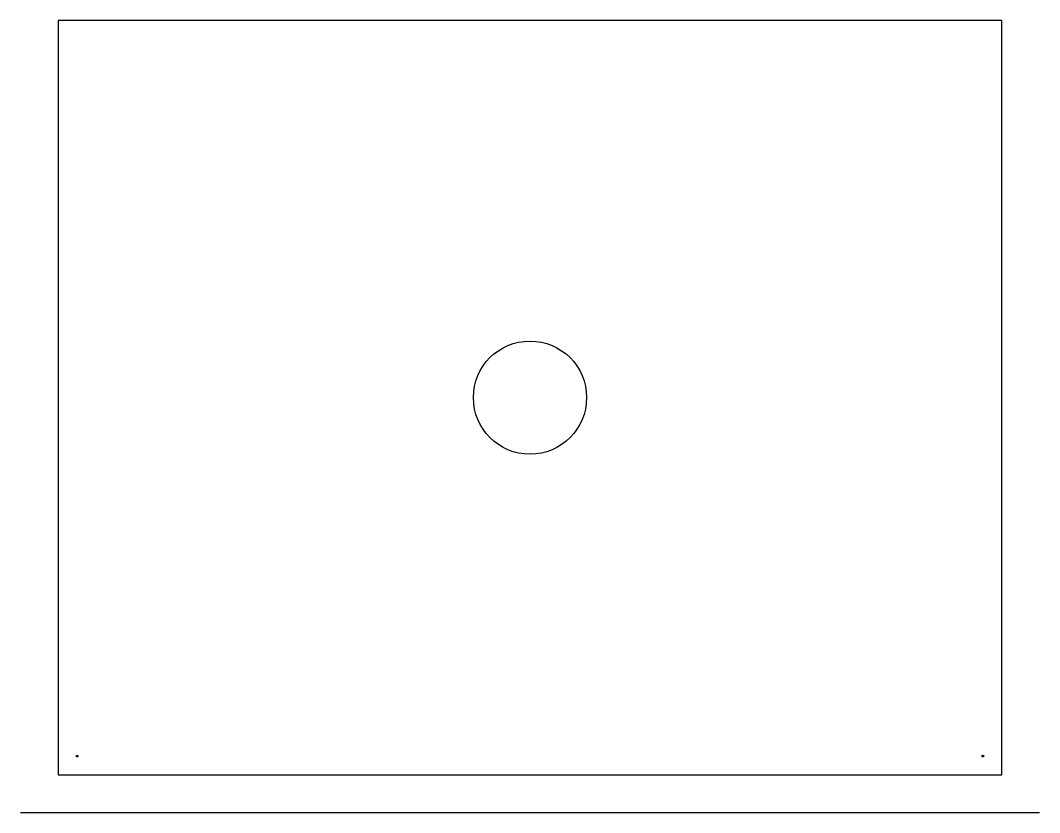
# Model space of a CAD drawing. Header units: millimetres. Extents: x -200 to 5200, y -200 to 4000.
import ezdxf

# ---------------------------------------------------------------- set-up
doc = ezdxf.new("R2010")
doc.units = ezdxf.units.MM
doc.layers.get('0').update_dxf_attribs({"linetype": 'CONTINUOUS'})
doc.layers.add('Existing building outline to be demolished in phase 2 (do not print)', color=4, linetype='CONTINUOUS')
doc.layers.add('Walls', color=1, linetype='CONTINUOUS')

# ---------------------------------------------------------------- blocks, each defined once
blk = doc.blocks.new('Bolt')
blk.add_circle((0, 0), 5)

msp = doc.modelspace()

# ---------------------------------------------------------------- linework, layer by layer
msp.add_circle((2500, 2000), 300)
at = {"layer": 'Existing building outline to be demolished in phase 2 (do not print)'}
msp.add_line((-200, -200), (5200, -200), dxfattribs=at)
at = {"layer": 'Walls'}
for p, q in [((5000, 4000), (0, 4000)), ((0, 4000), (0, 0)), ((5000, 0), (5000, 4000)), ((0, 0), (5000, 0))]:
    msp.add_line(p, q, dxfattribs=at)

# ---------------------------------------------------------------- block references
for p in [(100, 100), (4900, 100)]:
    msp.add_blockref('Bolt', p)

doc.saveas('drawing.dxf')
